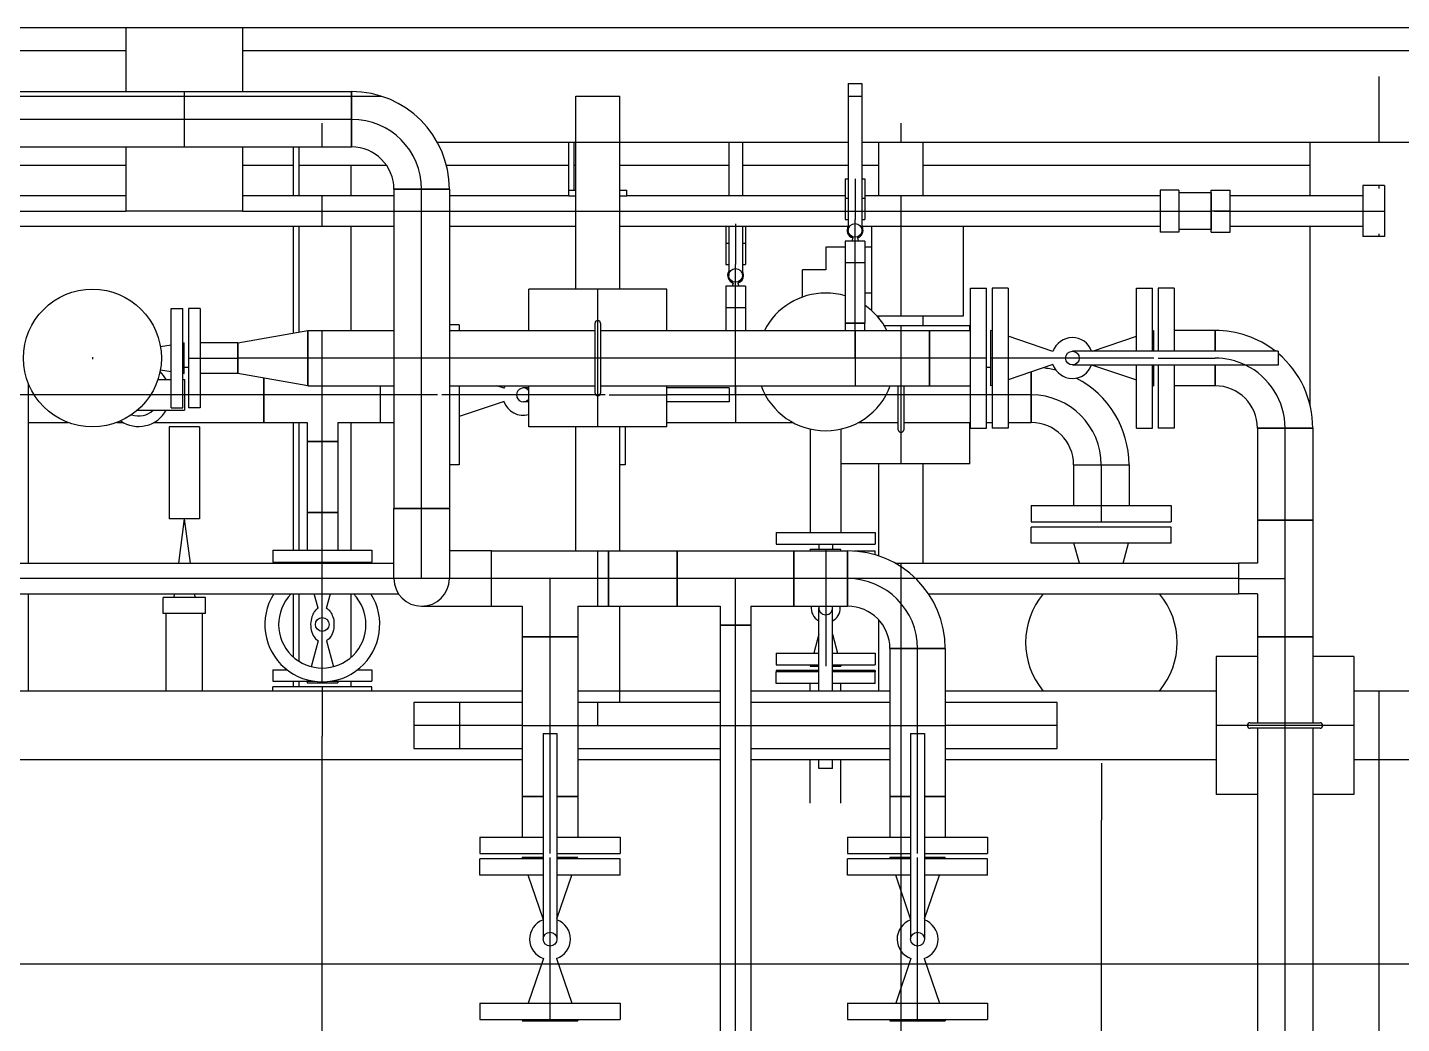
# Model space of a CAD drawing. Header units: inches. Extents: x 517790 to 538444, y 301815 to 302461.
# Drawn here: x 517891.263 to 517892.808, y 302337.925 to 302339.046 of the extents above; entities that cross this region are included whole.
import ezdxf

# ---------------------------------------------------------------- set-up
doc = ezdxf.new("R2010")
doc.units = ezdxf.units.IN
doc.header["$MEASUREMENT"] = 0
doc.layers.add('硅胶总平面底图 工艺装置区', color=253, linetype='Continuous')

msp = doc.modelspace()

# ---------------------------------------------------------------- linework, layer by layer
at = {"layer": '硅胶总平面底图 工艺装置区', "color": 253, "linetype": 'Continuous', "lineweight": -3}
for p, q in [((517890.9999, 302339.0458), (517891.3735, 302339.0458)), ((517891.3735, 302339.0458), (517891.3735, 302338.9736)), ((517891.3735, 302339.0458), (517891.5047, 302339.0458)), ((517891.5047, 302339.0458), (517893.4541, 302339.0458)), ((517891.5047, 302339.0458), (517891.5047, 302338.9736)), ((517889.2433, 302339.0199), (517891.3735, 302339.0199)), ((517891.5047, 302339.0199), (517893.5316, 302339.0199)), ((517892.7824, 302338.9907), (517892.7824, 302338.9166)), ((517889.0278, 302338.9736), (517891.6273, 302338.9736)), ((517891.4391, 302338.9736), (517891.4391, 302338.9113)), ((517891.6273, 302338.9113), (517891.6273, 302338.9736)), ((517891.6273, 302338.9736), (517891.6273, 302338.9424)), ((517892.1857, 302338.9828), (517892.1934, 302338.9828)), ((517892.1857, 302338.9828), (517892.1857, 302338.8175)), ((517892.1934, 302338.9828), (517892.2012, 302338.9828)), ((517892.2012, 302338.9828), (517892.2012, 302338.8175)), ((517888.9637, 302338.9683), (517891.6611, 302338.9683)), ((517891.8793, 302338.9683), (517891.9289, 302338.9683)), ((517891.8793, 302338.7513), (517891.8793, 302338.9683)), ((517891.9289, 302338.7513), (517891.9289, 302338.9683)), ((517892.1857, 302338.9683), (517892.2012, 302338.9683)), ((517891.6273, 302338.9424), (517889.0278, 302338.9424)), ((517891.6273, 302338.9424), (517891.6273, 302338.9424)), ((517891.6273, 302338.9424), (517891.6273, 302338.9424)), ((517891.6273, 302338.9424), (517891.6273, 302338.9113)), ((517891.5943, 302338.9113), (517891.5943, 302338.9381)), ((517892.2451, 302338.9166), (517892.2451, 302338.9381)), ((517889.0278, 302338.9113), (517891.6273, 302338.9113)), ((517891.3735, 302338.9113), (517891.3735, 302338.8391)), ((517891.5047, 302338.9113), (517891.5047, 302338.8391)), ((517891.5618, 302338.8564), (517891.5618, 302338.9113)), ((517891.568, 302338.9113), (517891.568, 302338.8564)), ((517891.7236, 302338.9166), (517892.1857, 302338.9166)), ((517891.8715, 302338.8626), (517891.8715, 302338.9166)), ((517891.8777, 302338.8626), (517891.8777, 302338.9166)), ((517892.0513, 302338.9166), (517892.0513, 302338.8564)), ((517892.0668, 302338.9166), (517892.0668, 302338.8564)), ((517892.2012, 302338.9166), (517893.5316, 302338.9166)), ((517892.2203, 302338.8564), (517892.2203, 302338.9166)), ((517892.2699, 302338.8564), (517892.2699, 302338.9166)), ((517892.7049, 302338.9166), (517892.7049, 302338.8564)), ((517891.0022, 302338.8908), (517891.3735, 302338.8908)), ((517891.5047, 302338.8908), (517891.5618, 302338.8908)), ((517891.568, 302338.8908), (517891.6664, 302338.8908)), ((517891.6269, 302338.8564), (517891.6269, 302338.8908)), ((517891.7338, 302338.8908), (517891.8715, 302338.8908)), ((517891.8777, 302338.8908), (517891.8793, 302338.8908)), ((517891.9289, 302338.8908), (517892.0513, 302338.8908)), ((517892.0668, 302338.8908), (517892.1857, 302338.8908)), ((517892.2012, 302338.8908), (517892.2203, 302338.8908)), ((517892.2699, 302338.8908), (517892.7049, 302338.8908)), ((517892.1824, 302338.8756), (517892.1857, 302338.8756)), ((517892.1824, 302338.8756), (517892.1824, 302338.8297)), ((517892.1934, 302338.8756), (517892.1934, 302338.8297)), ((517892.2012, 302338.8756), (517892.2044, 302338.8756)), ((517892.2044, 302338.8756), (517892.2044, 302338.8297)), ((517892.7644, 302338.8678), (517892.7644, 302338.8391)), ((517892.789, 302338.8678), (517892.7644, 302338.8678)), ((517892.7824, 302338.8678), (517892.7824, 302338.8646)), ((517892.789, 302338.8678), (517892.789, 302338.8391)), ((517891.3735, 302338.8564), (517890.9741, 302338.8564)), ((517891.6748, 302338.8564), (517891.5047, 302338.8564)), ((517891.5943, 302338.8218), (517891.5943, 302338.8564)), ((517891.7372, 302338.8637), (517891.6748, 302338.8637)), ((517891.6748, 302338.8637), (517891.6748, 302338.5045)), ((517891.6748, 302338.8637), (517891.7372, 302338.8637)), ((517891.706, 302338.5045), (517891.706, 302338.8637)), ((517891.706, 302338.8637), (517891.706, 302338.8637)), ((517891.706, 302338.8637), (517891.706, 302338.8637)), ((517891.7372, 302338.8637), (517891.7372, 302338.5045)), ((517891.8715, 302338.8564), (517891.7372, 302338.8564)), ((517891.8715, 302338.8626), (517891.8793, 302338.8626)), ((517891.8715, 302338.8626), (517891.8777, 302338.8626)), ((517891.8715, 302338.8564), (517891.8715, 302338.8626)), ((517891.8715, 302338.8564), (517891.8793, 302338.8564)), ((517891.9289, 302338.8626), (517891.9366, 302338.8626)), ((517891.9289, 302338.8564), (517891.9366, 302338.8564)), ((517891.9366, 302338.8564), (517891.9366, 302338.8626)), ((517892.1824, 302338.8564), (517891.9366, 302338.8564)), ((517892.1857, 302338.8534), (517892.1824, 302338.8534)), ((517892.2044, 302338.8534), (517892.2012, 302338.8534)), ((517892.5364, 302338.8564), (517892.2044, 302338.8564)), ((517892.2451, 302338.7212), (517892.2451, 302338.8564)), ((517892.5364, 302338.8629), (517892.5364, 302338.8153)), ((517892.5577, 302338.8629), (517892.5364, 302338.8629)), ((517892.5577, 302338.8629), (517892.5577, 302338.8153)), ((517892.5938, 302338.8596), (517892.5577, 302338.8596)), ((517892.5938, 302338.8153), (517892.5938, 302338.8629)), ((517892.5938, 302338.8629), (517892.6151, 302338.8629)), ((517892.5938, 302338.8596), (517892.5938, 302338.8186)), ((517892.6151, 302338.8153), (517892.6151, 302338.8629)), ((517892.7644, 302338.8564), (517892.6151, 302338.8564)), ((517890.9741, 302338.8391), (517891.3735, 302338.8391)), ((517891.5047, 302338.8391), (517891.3735, 302338.8391)), ((517891.5047, 302338.8391), (517891.6748, 302338.8391)), ((517891.6748, 302338.8391), (517891.7372, 302338.8391)), ((517891.7372, 302338.8391), (517891.8793, 302338.8391)), ((517891.8793, 302338.8391), (517891.9289, 302338.8391)), ((517891.9289, 302338.8391), (517892.1824, 302338.8391)), ((517892.1824, 302338.8391), (517892.2044, 302338.8391)), ((517892.2044, 302338.8391), (517892.5364, 302338.8391)), ((517892.5364, 302338.8391), (517892.5544, 302338.8391)), ((517892.5364, 302338.8391), (517892.5544, 302338.8391)), ((517892.5544, 302338.8391), (517892.5577, 302338.8391)), ((517892.5577, 302338.8391), (517892.5938, 302338.8391)), ((517892.5938, 302338.8469), (517892.5938, 302338.8469)), ((517892.5971, 302338.8391), (517892.5938, 302338.8391)), ((517892.5938, 302338.8391), (517892.5938, 302338.8391)), ((517892.5971, 302338.8391), (517892.6151, 302338.8391)), ((517892.6151, 302338.8391), (517892.5971, 302338.8391)), ((517892.6151, 302338.8391), (517892.7644, 302338.8391)), ((517892.7644, 302338.8391), (517892.7824, 302338.8391)), ((517892.7644, 302338.8391), (517892.7824, 302338.8391)), ((517892.7644, 302338.8391), (517892.7644, 302338.8104)), ((517892.7824, 302338.8391), (517892.789, 302338.8391)), ((517892.789, 302338.8391), (517892.789, 302338.8104)), ((517891.6748, 302338.8218), (517890.9741, 302338.8218)), ((517891.5618, 302338.7021), (517891.5618, 302338.8218)), ((517891.568, 302338.8218), (517891.568, 302338.7032)), ((517891.6269, 302338.7049), (517891.6269, 302338.8218)), ((517891.8793, 302338.8218), (517891.7372, 302338.8218)), ((517892.1856, 302338.8218), (517891.9289, 302338.8218)), ((517892.0481, 302338.8218), (517892.0481, 302338.779)), ((517892.0513, 302338.8218), (517892.0513, 302338.7668)), ((517892.0591, 302338.8249), (517892.0591, 302338.779)), ((517892.0668, 302338.8218), (517892.0668, 302338.7668)), ((517892.0701, 302338.8218), (517892.0701, 302338.779)), ((517892.1824, 302338.8297), (517892.1857, 302338.8297)), ((517892.1934, 302338.8297), (517892.1934, 302338.8297)), ((517892.1934, 302338.8297), (517892.1934, 302338.8297)), ((517892.1934, 302338.8053), (517892.1934, 302338.8297)), ((517892.2012, 302338.8297), (517892.2044, 302338.8297)), ((517892.5364, 302338.8218), (517892.2013, 302338.8218)), ((517892.212, 302338.8218), (517892.212, 302338.7273)), ((517892.3154, 302338.7212), (517892.3154, 302338.8218)), ((517892.5938, 302338.8186), (517892.5577, 302338.8186)), ((517892.5938, 302338.8314), (517892.5938, 302338.8314)), ((517892.7644, 302338.8218), (517892.6151, 302338.8218)), ((517892.7049, 302338.8218), (517892.7049, 302338.6216)), ((517892.0513, 302338.8027), (517892.0481, 302338.8027)), ((517892.0701, 302338.8027), (517892.0668, 302338.8027)), ((517892.2044, 302338.8053), (517892.1824, 302338.8053)), ((517892.1824, 302338.8053), (517892.1824, 302338.7131)), ((517892.1908, 302338.8089), (517892.1897, 302338.8053)), ((517892.1934, 302338.7815), (517892.1934, 302338.8053)), ((517892.1961, 302338.8089), (517892.1972, 302338.8053)), ((517892.2044, 302338.8053), (517892.2044, 302338.7131)), ((517892.5577, 302338.8153), (517892.5364, 302338.8153)), ((517892.5938, 302338.8153), (517892.6151, 302338.8153)), ((517892.789, 302338.8104), (517892.7644, 302338.8104)), ((517892.7824, 302338.8136), (517892.7824, 302338.8104)), ((517892.1604, 302338.7987), (517892.1604, 302338.7729)), ((517892.1824, 302338.7987), (517892.1604, 302338.7987)), ((517892.212, 302338.7987), (517892.2044, 302338.7987)), ((517892.0481, 302338.779), (517892.0513, 302338.779)), ((517892.0591, 302338.779), (517892.0591, 302338.779)), ((517892.0591, 302338.779), (517892.0591, 302338.779)), ((517892.0591, 302338.7546), (517892.0591, 302338.779)), ((517892.0668, 302338.779), (517892.0701, 302338.779)), ((517892.1604, 302338.7729), (517892.1345, 302338.7729)), ((517892.1345, 302338.7426), (517892.1345, 302338.7729)), ((517892.1824, 302338.7815), (517892.2044, 302338.7815)), ((517892.1934, 302338.7131), (517892.1934, 302338.7815)), ((517892.0565, 302338.7582), (517892.0554, 302338.7546)), ((517892.0617, 302338.7582), (517892.0628, 302338.7546)), ((517891.9816, 302338.7513), (517891.8266, 302338.7513)), ((517891.8266, 302338.7049), (517891.8266, 302338.7513)), ((517891.9041, 302338.5963), (517891.9041, 302338.7513)), ((517891.9816, 302338.7049), (517891.9816, 302338.7513)), ((517892.0701, 302338.7546), (517892.0481, 302338.7546)), ((517892.0481, 302338.7546), (517892.0481, 302338.7049)), ((517892.0591, 302338.7308), (517892.0591, 302338.7546)), ((517892.0701, 302338.7546), (517892.0701, 302338.7049)), ((517892.212, 302338.747), (517892.2044, 302338.747)), ((517892.3232, 302338.6738), (517892.3232, 302338.7525)), ((517892.3232, 302338.7525), (517892.3413, 302338.7525)), ((517892.3413, 302338.6738), (517892.3413, 302338.7525)), ((517892.3475, 302338.7525), (517892.3475, 302338.6738)), ((517892.3656, 302338.7525), (517892.3475, 302338.7525)), ((517892.3656, 302338.7525), (517892.3656, 302338.6738)), ((517892.51, 302338.6815), (517892.51, 302338.7525)), ((517892.51, 302338.7525), (517892.5281, 302338.7525)), ((517892.5281, 302338.6815), (517892.5281, 302338.7525)), ((517892.5342, 302338.7525), (517892.5342, 302338.6815)), ((517892.5523, 302338.7525), (517892.5342, 302338.7525)), ((517892.5523, 302338.7525), (517892.5523, 302338.6815)), ((517891.4243, 302338.6738), (517891.4243, 302338.7295)), ((517891.4243, 302338.7295), (517891.4375, 302338.7295)), ((517891.4375, 302338.6738), (517891.4375, 302338.7295)), ((517891.4437, 302338.7295), (517891.4437, 302338.6738)), ((517891.4569, 302338.7295), (517891.4437, 302338.7295)), ((517891.4569, 302338.7295), (517891.4569, 302338.6738)), ((517892.0481, 302338.7308), (517892.0701, 302338.7308)), ((517892.0591, 302338.7049), (517892.0591, 302338.7308)), ((517891.7482, 302338.7112), (517891.7372, 302338.7112)), ((517891.7482, 302338.7112), (517891.7482, 302338.7049)), ((517891.901, 302338.6345), (517891.901, 302338.713)), ((517891.9072, 302338.713), (517891.9072, 302338.6345)), ((517892.1824, 302338.7131), (517892.1934, 302338.7131)), ((517892.1824, 302338.7131), (517892.1824, 302338.7049)), ((517892.2044, 302338.7131), (517892.1824, 302338.7131)), ((517892.1934, 302338.7131), (517892.1934, 302338.7131)), ((517892.1934, 302338.7131), (517892.1934, 302338.7131)), ((517892.1934, 302338.7049), (517892.1934, 302338.7131)), ((517892.1934, 302338.7131), (517892.2044, 302338.7131)), ((517892.2044, 302338.7049), (517892.2044, 302338.7131)), ((517892.2181, 302338.7212), (517892.3154, 302338.7212)), ((517892.2203, 302338.7187), (517892.2203, 302338.7212)), ((517892.3226, 302338.7099), (517892.2265, 302338.7099)), ((517892.2451, 302338.5549), (517892.2451, 302338.7099)), ((517892.2699, 302338.7099), (517892.2699, 302338.7212)), ((517892.3226, 302338.7049), (517892.3226, 302338.7099)), ((517891.4993, 302338.691), (517891.5781, 302338.7049)), ((517891.5781, 302338.6738), (517891.5781, 302338.7049)), ((517891.5781, 302338.7049), (517891.5781, 302338.6426)), ((517891.5781, 302338.7049), (517891.6748, 302338.7049)), ((517891.5943, 302338.6324), (517891.5943, 302338.7049)), ((517891.7372, 302338.7049), (517891.901, 302338.7049)), ((517891.9072, 302338.7049), (517892.1934, 302338.7049)), ((517892.0591, 302338.6718), (517892.0591, 302338.7049)), ((517892.1934, 302338.7049), (517892.1934, 302338.6426)), ((517892.1934, 302338.7049), (517892.2773, 302338.7049)), ((517892.1934, 302338.6738), (517892.1934, 302338.7049)), ((517892.2773, 302338.7049), (517892.2773, 302338.6426)), ((517892.2773, 302338.6738), (517892.2773, 302338.7049)), ((517892.2773, 302338.7049), (517892.3232, 302338.7049)), ((517892.3459, 302338.7049), (517892.3459, 302338.6738)), ((517892.3475, 302338.7044), (517892.3459, 302338.7049)), ((517892.416, 302338.6811), (517892.3656, 302338.6983)), ((517892.4606, 302338.6815), (517892.51, 302338.6983)), ((517892.5281, 302338.7044), (517892.5296, 302338.7049)), ((517892.5296, 302338.6815), (517892.5296, 302338.7049)), ((517892.5983, 302338.7049), (517892.5523, 302338.7049)), ((517892.5983, 302338.7049), (517892.5983, 302338.6815)), ((517892.5983, 302338.6815), (517892.5983, 302338.7049)), ((517891.4122, 302338.6868), (517891.4243, 302338.6887)), ((517891.4375, 302338.6908), (517891.4391, 302338.691)), ((517891.4391, 302338.6565), (517891.4391, 302338.691)), ((517891.4993, 302338.691), (517891.4569, 302338.691)), ((517891.4993, 302338.6738), (517891.4993, 302338.691)), ((517891.4993, 302338.691), (517891.4993, 302338.6738)), ((517892.6691, 302338.6815), (517892.4378, 302338.6815)), ((517892.6691, 302338.6815), (517892.6691, 302338.6738)), ((517891.3358, 302338.6748), (517891.3358, 302338.6727)), ((517891.4243, 302338.618), (517891.4243, 302338.6738)), ((517891.4375, 302338.618), (517891.4375, 302338.6738)), ((517891.4391, 302338.6636), (517891.4437, 302338.6636)), ((517891.4437, 302338.6738), (517891.4993, 302338.6738)), ((517891.4437, 302338.6738), (517891.4437, 302338.618)), ((517891.4569, 302338.6738), (517891.4569, 302338.618)), ((517891.5781, 302338.6738), (517891.4993, 302338.6738)), ((517891.4993, 302338.6565), (517891.4993, 302338.6738)), ((517891.4993, 302338.6738), (517891.4993, 302338.6565)), ((517891.5781, 302338.6426), (517891.5781, 302338.6738)), ((517891.6748, 302338.6738), (517891.5781, 302338.6738)), ((517891.7372, 302338.6738), (517891.6748, 302338.6738)), ((517891.901, 302338.6738), (517891.7372, 302338.6738)), ((517891.9072, 302338.6738), (517891.901, 302338.6738)), ((517892.1934, 302338.6738), (517891.9072, 302338.6738)), ((517892.0591, 302338.6718), (517892.0591, 302338.6718)), ((517892.0591, 302338.6718), (517892.0591, 302338.6718)), ((517892.0591, 302338.6324), (517892.0591, 302338.6718)), ((517892.2773, 302338.6738), (517892.1934, 302338.6738)), ((517892.1934, 302338.6738), (517892.1934, 302338.6738)), ((517892.1934, 302338.6738), (517892.1934, 302338.6738)), ((517892.3413, 302338.6738), (517892.2773, 302338.6738)), ((517892.2773, 302338.6426), (517892.2773, 302338.6738)), ((517892.3232, 302338.595), (517892.3232, 302338.6738)), ((517892.3413, 302338.595), (517892.3413, 302338.6738)), ((517892.3413, 302338.6636), (517892.3459, 302338.6636)), ((517892.5296, 302338.6738), (517892.3459, 302338.6738)), ((517892.3459, 302338.6738), (517892.3459, 302338.6426)), ((517892.3475, 302338.6738), (517892.3475, 302338.595)), ((517892.3656, 302338.6738), (517892.3656, 302338.595)), ((517892.416, 302338.6664), (517892.3656, 302338.6493)), ((517892.6691, 302338.666), (517892.4378, 302338.666)), ((517892.4606, 302338.666), (517892.51, 302338.6493)), ((517892.51, 302338.595), (517892.51, 302338.666)), ((517892.5281, 302338.595), (517892.5281, 302338.666)), ((517892.5296, 302338.6426), (517892.5296, 302338.666)), ((517892.5342, 302338.6738), (517892.5983, 302338.6738)), ((517892.5342, 302338.666), (517892.5342, 302338.595)), ((517892.5523, 302338.666), (517892.5523, 302338.595)), ((517892.5983, 302338.6738), (517892.5983, 302338.6738)), ((517892.5983, 302338.6738), (517892.5983, 302338.6738)), ((517892.5983, 302338.666), (517892.5983, 302338.6426)), ((517892.5983, 302338.6426), (517892.5983, 302338.666)), ((517892.6691, 302338.6738), (517892.6691, 302338.666)), ((517891.4094, 302338.6496), (517891.4243, 302338.6496)), ((517891.4122, 302338.6607), (517891.4243, 302338.6588)), ((517891.4375, 302338.6568), (517891.4391, 302338.6565)), ((517891.4375, 302338.6496), (517891.4393, 302338.6496)), ((517891.4393, 302338.6496), (517891.4393, 302338.6152)), ((517891.4993, 302338.6565), (517891.4569, 302338.6565)), ((517891.5781, 302338.6426), (517891.4993, 302338.6565)), ((517891.5287, 302338.6013), (517891.5287, 302338.6513)), ((517891.5287, 302338.6513), (517891.5287, 302338.6013)), ((517892.3916, 302338.6581), (517892.3916, 302338.6013)), ((517892.3916, 302338.6013), (517892.3916, 302338.6581)), ((517891.2636, 302338.6324), (517891.2013, 302338.6324)), ((517891.2636, 302338.6455), (517891.2636, 302338.443)), ((517891.2702, 302338.6324), (517891.2636, 302338.6324)), ((517891.3877, 302338.6324), (517891.2702, 302338.6324)), ((517891.3876, 302338.6324), (517891.3876, 302338.6324)), ((517891.3877, 302338.6324), (517891.3876, 302338.6324)), ((517891.4393, 302338.6324), (517891.3877, 302338.6324)), ((517891.4437, 302338.6324), (517891.4393, 302338.6324)), ((517891.4569, 302338.6324), (517891.4437, 302338.6324)), ((517891.5287, 302338.6324), (517891.4569, 302338.6324)), ((517891.5287, 302338.6324), (517891.5287, 302338.6324)), ((517891.5287, 302338.6324), (517891.5287, 302338.6324)), ((517891.6599, 302338.6324), (517891.5287, 302338.6324)), ((517891.5781, 302338.6426), (517891.6748, 302338.6426)), ((517891.5943, 302338.58), (517891.5943, 302338.6324)), ((517891.6599, 302338.6013), (517891.6599, 302338.6426)), ((517891.6599, 302338.6324), (517891.6599, 302338.6426)), ((517891.6599, 302338.6324), (517891.6599, 302338.6324)), ((517891.6748, 302338.6324), (517891.6599, 302338.6324)), ((517891.6599, 302338.6013), (517891.6599, 302338.6324)), ((517891.724, 302338.6324), (517891.6748, 302338.6324)), ((517891.7372, 302338.6324), (517891.7286, 302338.6324)), ((517891.7372, 302338.6426), (517891.901, 302338.6426)), ((517891.8266, 302338.6324), (517891.7372, 302338.6324)), ((517891.7482, 302338.6426), (517891.7482, 302338.6324)), ((517891.7482, 302338.6324), (517891.7482, 302338.5537)), ((517891.7987, 302338.6398), (517891.7905, 302338.6426)), ((517891.8266, 302338.6402), (517891.8204, 302338.6402)), ((517891.8266, 302338.5963), (517891.8266, 302338.6426)), ((517891.9123, 302338.6324), (517891.8266, 302338.6324)), ((517891.9072, 302338.6426), (517892.1934, 302338.6426)), ((517891.9169, 302338.6324), (517891.9809, 302338.6324)), ((517892.0517, 302338.6324), (517891.9809, 302338.6324)), ((517891.9816, 302338.5963), (517891.9816, 302338.6426)), ((517892.0517, 302338.6402), (517891.9816, 302338.6402)), ((517892.0517, 302338.6402), (517892.0517, 302338.6324)), ((517892.0591, 302338.6324), (517892.0517, 302338.6324)), ((517892.0517, 302338.6324), (517892.0517, 302338.6247)), ((517892.0591, 302338.6426), (517892.0591, 302338.6013)), ((517892.0591, 302338.6426), (517892.0591, 302338.6013)), ((517892.0591, 302338.6324), (517892.0591, 302338.6324)), ((517892.0591, 302338.6324), (517892.0591, 302338.6324)), ((517892.0923, 302338.6324), (517892.0591, 302338.6324)), ((517892.2284, 302338.6324), (517892.0923, 302338.6324)), ((517892.1934, 302338.6426), (517892.2773, 302338.6426)), ((517892.242, 302338.6324), (517892.2284, 302338.6324)), ((517892.242, 302338.5932), (517892.242, 302338.6426)), ((517892.2482, 302338.6324), (517892.242, 302338.6324)), ((517892.2482, 302338.6426), (517892.2482, 302338.5932)), ((517892.3232, 302338.6324), (517892.2482, 302338.6324)), ((517892.2773, 302338.6426), (517892.3232, 302338.6426)), ((517892.3413, 302338.6324), (517892.3232, 302338.6324)), ((517892.3475, 302338.6324), (517892.3413, 302338.6324)), ((517892.3475, 302338.6431), (517892.3459, 302338.6426)), ((517892.3656, 302338.6324), (517892.3475, 302338.6324)), ((517892.3916, 302338.6324), (517892.3656, 302338.6324)), ((517892.3916, 302338.6324), (517892.3916, 302338.6324)), ((517892.3916, 302338.6324), (517892.3916, 302338.6324)), ((517892.5281, 302338.6431), (517892.5296, 302338.6426)), ((517892.5983, 302338.6426), (517892.5523, 302338.6426)), ((517891.4243, 302338.618), (517891.4375, 302338.618)), ((517891.4569, 302338.618), (517891.4437, 302338.618)), ((517891.7987, 302338.6251), (517891.7482, 302338.6079)), ((517891.8266, 302338.6247), (517891.8204, 302338.6247)), ((517892.0517, 302338.6247), (517891.9816, 302338.6247)), ((517891.2636, 302338.6013), (517891.3084, 302338.6013)), ((517891.3632, 302338.6013), (517891.3704, 302338.6013)), ((517891.3866, 302338.6152), (517891.3877, 302338.6152)), ((517891.3877, 302338.6152), (517891.4393, 302338.6152)), ((517891.4049, 302338.6013), (517891.5287, 302338.6013)), ((517891.5287, 302338.6013), (517891.5771, 302338.6013)), ((517891.5618, 302338.4575), (517891.5618, 302338.6013)), ((517891.568, 302338.6013), (517891.568, 302338.4575)), ((517891.5771, 302338.6013), (517891.5771, 302338.58)), ((517891.6116, 302338.6013), (517891.6599, 302338.6013)), ((517891.6116, 302338.6013), (517891.6116, 302338.58)), ((517891.6269, 302338.4575), (517891.6269, 302338.6013)), ((517891.6599, 302338.6013), (517891.6748, 302338.6013)), ((517891.9816, 302338.6013), (517892.0591, 302338.6013)), ((517892.0591, 302338.6013), (517892.1237, 302338.6013)), ((517892.197, 302338.6013), (517892.242, 302338.6013)), ((517892.2482, 302338.6013), (517892.3232, 302338.6013)), ((517892.3226, 302338.5549), (517892.3226, 302338.6013)), ((517892.3413, 302338.6013), (517892.3475, 302338.6013)), ((517892.3656, 302338.6013), (517892.3916, 302338.6013)), ((517891.4219, 302338.5963), (517891.4219, 302338.4929)), ((517891.4563, 302338.5963), (517891.4219, 302338.5963)), ((517891.4563, 302338.5963), (517891.4563, 302338.4929)), ((517891.9816, 302338.5963), (517891.8266, 302338.5963)), ((517891.8793, 302338.4569), (517891.8793, 302338.5963)), ((517891.9289, 302338.4569), (517891.9289, 302338.5963)), ((517891.935, 302338.5963), (517891.935, 302338.5537)), ((517892.1431, 302338.594), (517892.1431, 302338.4776)), ((517892.1776, 302338.594), (517892.1776, 302338.4776)), ((517892.3232, 302338.595), (517892.3413, 302338.595)), ((517892.3656, 302338.595), (517892.3475, 302338.595)), ((517892.51, 302338.595), (517892.5281, 302338.595)), ((517892.5523, 302338.595), (517892.5342, 302338.595)), ((517892.7082, 302338.595), (517892.6459, 302338.595)), ((517892.6459, 302338.595), (517892.6459, 302338.4914)), ((517892.6459, 302338.595), (517892.7082, 302338.595)), ((517892.677, 302338.5951), (517892.677, 302338.595)), ((517892.677, 302338.4914), (517892.677, 302338.595)), ((517892.677, 302338.595), (517892.677, 302338.595)), ((517892.7082, 302338.595), (517892.7082, 302338.4914)), ((517891.5771, 302338.58), (517891.6116, 302338.58)), ((517891.6116, 302338.5799), (517891.5771, 302338.5799)), ((517891.5771, 302338.5799), (517891.5771, 302338.5)), ((517891.5943, 302338.5799), (517891.5943, 302338.58)), ((517891.5943, 302338.5), (517891.5943, 302338.5799)), ((517891.6116, 302338.5799), (517891.6116, 302338.5)), ((517892.3226, 302338.5549), (517892.1776, 302338.5549)), ((517892.2203, 302338.4511), (517892.2203, 302338.5549)), ((517892.2699, 302338.443), (517892.2699, 302338.5549)), ((517891.7482, 302338.5537), (517891.7372, 302338.5537)), ((517891.935, 302338.5537), (517891.9289, 302338.5537)), ((517892.4392, 302338.5537), (517892.5015, 302338.5537)), ((517892.4392, 302338.5537), (517892.4704, 302338.5537)), ((517892.4392, 302338.5537), (517892.4392, 302338.5078)), ((517892.4704, 302338.5537), (517892.4704, 302338.5537)), ((517892.4704, 302338.5537), (517892.4704, 302338.5537)), ((517892.4704, 302338.4897), (517892.4704, 302338.5537)), ((517892.4704, 302338.5537), (517892.5015, 302338.5537)), ((517892.5015, 302338.5537), (517892.5015, 302338.5078)), ((517891.6116, 302338.5), (517891.5771, 302338.5)), ((517891.5771, 302338.5), (517891.5943, 302338.5)), ((517891.5771, 302338.5), (517891.5771, 302338.4575)), ((517891.5943, 302338.4443), (517891.5943, 302338.5)), ((517891.5943, 302338.5), (517891.6116, 302338.5)), ((517891.6116, 302338.5), (517891.6116, 302338.4575)), ((517891.7372, 302338.5045), (517891.6748, 302338.5045)), ((517891.6748, 302338.5045), (517891.7372, 302338.5045)), ((517891.6748, 302338.4258), (517891.6748, 302338.5045)), ((517891.706, 302338.5045), (517891.706, 302338.5045)), ((517891.706, 302338.5045), (517891.706, 302338.5045)), ((517891.706, 302338.4258), (517891.706, 302338.5045)), ((517891.7372, 302338.5045), (517891.7372, 302338.4258)), ((517892.3916, 302338.5078), (517892.4704, 302338.5078)), ((517892.3916, 302338.5078), (517892.3916, 302338.4897)), ((517892.4704, 302338.5078), (517892.5491, 302338.5078)), ((517892.5491, 302338.5078), (517892.5491, 302338.4897)), ((517891.4563, 302338.4929), (517891.4219, 302338.4929)), ((517891.4391, 302338.4929), (517891.4324, 302338.443)), ((517891.4391, 302338.4929), (517891.4458, 302338.443)), ((517892.1046, 302338.4776), (517892.1604, 302338.4776)), ((517892.1046, 302338.4776), (517892.1046, 302338.4644)), ((517892.1604, 302338.4776), (517892.2161, 302338.4776)), ((517892.2161, 302338.4776), (517892.2161, 302338.4644)), ((517892.3916, 302338.4897), (517892.4704, 302338.4897)), ((517892.4704, 302338.4835), (517892.3916, 302338.4835)), ((517892.3916, 302338.4654), (517892.3916, 302338.4835)), ((517892.4704, 302338.4897), (517892.5491, 302338.4897)), ((517892.5491, 302338.4835), (517892.4704, 302338.4835)), ((517892.5491, 302338.4654), (517892.5491, 302338.4835)), ((517892.7082, 302338.4914), (517892.6459, 302338.4914)), ((517892.6459, 302338.4914), (517892.7082, 302338.4914)), ((517892.6459, 302338.4914), (517892.6459, 302338.443)), ((517892.677, 302338.4914), (517892.677, 302338.4914)), ((517892.677, 302338.3602), (517892.677, 302338.4914)), ((517892.677, 302338.4914), (517892.677, 302338.4914)), ((517892.7082, 302338.4914), (517892.7082, 302338.3602)), ((517892.1046, 302338.4644), (517892.1604, 302338.4644)), ((517892.1526, 302338.4644), (517892.1526, 302338.4583)), ((517892.1604, 302338.4644), (517892.2161, 302338.4644)), ((517892.1681, 302338.4644), (517892.1681, 302338.4583)), ((517892.4704, 302338.4654), (517892.3916, 302338.4654)), ((517892.4458, 302338.443), (517892.4396, 302338.4654)), ((517892.5491, 302338.4654), (517892.4704, 302338.4654)), ((517892.4949, 302338.443), (517892.5011, 302338.4654)), ((517891.5385, 302338.4575), (517891.5943, 302338.4575)), ((517891.5385, 302338.4575), (517891.5385, 302338.4443)), ((517891.5943, 302338.4575), (517891.6501, 302338.4575)), ((517891.6501, 302338.4575), (517891.6501, 302338.4443)), ((517891.7847, 302338.4569), (517891.7372, 302338.4569)), ((517891.7847, 302338.3946), (517891.7847, 302338.4569)), ((517891.7847, 302338.4569), (517891.916, 302338.4569)), ((517891.7847, 302338.4258), (517891.7847, 302338.4569)), ((517891.9041, 302338.3946), (517891.9041, 302338.4569)), ((517891.916, 302338.3946), (517891.916, 302338.4569)), ((517891.916, 302338.4569), (517891.916, 302338.4258)), ((517891.916, 302338.4569), (517891.9935, 302338.4569)), ((517891.9935, 302338.4569), (517891.9935, 302338.4258)), ((517891.9935, 302338.3946), (517891.9935, 302338.4569)), ((517891.9935, 302338.4569), (517892.1247, 302338.4569)), ((517892.1247, 302338.4569), (517892.1247, 302338.4258)), ((517892.1247, 302338.4569), (517892.185, 302338.4569)), ((517892.1247, 302338.3946), (517892.1247, 302338.4569)), ((517892.1247, 302338.4567), (517892.1247, 302338.4567)), ((517892.1776, 302338.4583), (517892.1431, 302338.4583)), ((517892.1435, 302338.4569), (517892.1431, 302338.4583)), ((517892.1604, 302338.4583), (517892.1604, 302338.4569)), ((517892.1604, 302338.4569), (517892.1604, 302338.3946)), ((517892.1773, 302338.4569), (517892.1776, 302338.4583)), ((517892.185, 302338.3946), (517892.185, 302338.4569)), ((517892.185, 302338.4569), (517892.185, 302338.4258)), ((517892.2161, 302338.4567), (517892.1923, 302338.4567)), ((517892.2161, 302338.4524), (517892.2161, 302338.4567)), ((517890.6969, 302338.443), (517891.6748, 302338.443)), ((517891.5385, 302338.4443), (517891.5943, 302338.4443)), ((517891.5618, 302338.443), (517891.5618, 302338.4443)), ((517891.568, 302338.4443), (517891.568, 302338.443)), ((517891.5943, 302338.4443), (517891.6501, 302338.4443)), ((517891.5943, 302338.4397), (517891.5943, 302338.443)), ((517891.5943, 302338.4085), (517891.5943, 302338.4397)), ((517891.6269, 302338.443), (517891.6269, 302338.4443)), ((517891.916, 302338.443), (517891.916, 302338.443)), ((517892.1247, 302338.4435), (517892.1247, 302338.4435)), ((517892.1247, 302338.443), (517892.1247, 302338.443)), ((517892.2385, 302338.443), (517892.6245, 302338.443)), ((517892.2451, 302337.9919), (517892.2451, 302338.443)), ((517892.6245, 302338.443), (517892.6245, 302338.4085)), ((517892.6245, 302338.443), (517892.6245, 302338.4085)), ((517892.6459, 302338.443), (517892.6245, 302338.443)), ((517891.6748, 302338.4258), (517890.6969, 302338.4258)), ((517891.706, 302338.4258), (517891.6748, 302338.4258)), ((517891.7372, 302338.4258), (517891.706, 302338.4258)), ((517891.7847, 302338.4258), (517891.7372, 302338.4258)), ((517891.7847, 302338.4258), (517891.7848, 302338.4258)), ((517891.916, 302338.4258), (517891.7847, 302338.4258)), ((517891.7847, 302338.4258), (517891.7847, 302338.4258)), ((517891.7847, 302338.4258), (517891.7847, 302338.4258)), ((517891.7847, 302338.3946), (517891.7847, 302338.4258)), ((517891.7848, 302338.4258), (517891.7848, 302338.4258)), ((517891.8504, 302338.3602), (517891.8504, 302338.4258)), ((517891.916, 302338.4258), (517891.916, 302338.4258)), ((517891.9935, 302338.4258), (517891.916, 302338.4258)), ((517891.916, 302338.4258), (517891.916, 302338.3946)), ((517891.9935, 302338.4258), (517891.9935, 302338.3946)), ((517892.1247, 302338.4258), (517891.9935, 302338.4258)), ((517891.9935, 302338.4258), (517891.9935, 302338.4258)), ((517891.9935, 302338.4258), (517891.9935, 302338.4258)), ((517892.0591, 302338.3733), (517892.0591, 302338.4258)), ((517892.185, 302338.4258), (517892.1247, 302338.4258)), ((517892.1247, 302338.4258), (517892.1247, 302338.3946)), ((517892.1247, 302338.4258), (517892.1247, 302338.4258)), ((517892.185, 302338.4258), (517892.185, 302338.4258)), ((517892.185, 302338.4258), (517892.185, 302338.4258)), ((517892.185, 302338.4258), (517892.185, 302338.3946)), ((517892.2616, 302338.4258), (517892.185, 302338.4258)), ((517892.6245, 302338.4258), (517892.2616, 302338.4258)), ((517892.6245, 302338.4258), (517892.677, 302338.4258)), ((517892.6245, 302338.4258), (517892.6245, 302338.4258)), ((517890.6969, 302338.4085), (517891.6801, 302338.4085)), ((517891.2636, 302338.4085), (517891.2636, 302338.2992)), ((517891.4629, 302338.4044), (517891.4153, 302338.4044)), ((517891.4153, 302338.3863), (517891.4153, 302338.4044)), ((517891.4278, 302338.4085), (517891.4273, 302338.4044)), ((517891.4504, 302338.4085), (517891.4509, 302338.4044)), ((517891.4629, 302338.3863), (517891.4629, 302338.4044)), ((517891.5618, 302338.3374), (517891.5618, 302338.4085)), ((517891.568, 302338.4085), (517891.568, 302338.3327)), ((517891.5895, 302338.3924), (517891.5853, 302338.4085)), ((517891.5943, 302338.3085), (517891.5943, 302338.4085)), ((517891.5991, 302338.3924), (517891.6034, 302338.4085)), ((517891.6269, 302338.3374), (517891.6269, 302338.4085)), ((517891.916, 302338.4085), (517891.916, 302338.4085)), ((517892.1247, 302338.4085), (517892.1247, 302338.4085)), ((517892.2761, 302338.4085), (517892.6245, 302338.4085)), ((517892.6459, 302338.4085), (517892.6245, 302338.4085)), ((517892.6459, 302338.4085), (517892.6459, 302338.3602)), ((517891.4629, 302338.3863), (517891.4153, 302338.3863)), ((517891.4186, 302338.2992), (517891.4186, 302338.3863)), ((517891.4596, 302338.2992), (517891.4596, 302338.3863)), ((517891.706, 302338.3946), (517891.7847, 302338.3946)), ((517891.7847, 302338.3946), (517891.8192, 302338.3946)), ((517891.8192, 302338.3946), (517891.8192, 302338.3602)), ((517891.8815, 302338.3946), (517891.916, 302338.3946)), ((517891.8815, 302338.3946), (517891.8815, 302338.3602)), ((517891.916, 302338.3946), (517891.9935, 302338.3946)), ((517891.9289, 302338.2863), (517891.9289, 302338.3946)), ((517891.9935, 302338.3946), (517892.0418, 302338.3946)), ((517892.0418, 302338.3946), (517892.0418, 302338.3733)), ((517892.0763, 302338.3946), (517892.1247, 302338.3946)), ((517892.0763, 302338.3946), (517892.0763, 302338.3733)), ((517892.1247, 302338.3946), (517892.185, 302338.3946)), ((517892.1526, 302338.2992), (517892.1526, 302338.3927)), ((517892.1604, 302338.3946), (517892.1604, 302338.327)), ((517892.1681, 302338.2992), (517892.1681, 302338.3927)), ((517892.0763, 302338.3733), (517892.0418, 302338.3733)), ((517892.0418, 302338.3733), (517892.0418, 302337.8452)), ((517892.0418, 302338.3733), (517892.0763, 302338.3733)), ((517892.0591, 302337.8452), (517892.0591, 302338.3733)), ((517892.0591, 302338.3733), (517892.0591, 302338.3733)), ((517892.0763, 302338.3733), (517892.0763, 302337.8452)), ((517892.2203, 302338.2992), (517892.2203, 302338.3789)), ((517891.5895, 302338.3558), (517891.5818, 302338.3266)), ((517891.5991, 302338.3558), (517891.6068, 302338.3266)), ((517891.8815, 302338.3602), (517891.8192, 302338.3602)), ((517891.8192, 302338.3602), (517891.8192, 302338.1805)), ((517891.8192, 302338.3602), (517891.8815, 302338.3602)), ((517891.8504, 302338.2513), (517891.8504, 302338.3602)), ((517891.8504, 302338.3602), (517891.8504, 302338.3602)), ((517891.8793, 302338.3602), (517891.8793, 302338.3602)), ((517891.8815, 302338.3602), (517891.8815, 302338.1805)), ((517892.1526, 302338.3632), (517892.147, 302338.3418)), ((517892.1681, 302338.3632), (517892.1737, 302338.3418)), ((517892.7082, 302338.3602), (517892.6459, 302338.3602)), ((517892.6459, 302338.3602), (517892.6459, 302338.2635)), ((517892.6459, 302338.3602), (517892.7082, 302338.3602)), ((517892.677, 302338.2635), (517892.677, 302338.3602)), ((517892.677, 302338.3602), (517892.677, 302338.3602)), ((517892.7049, 302338.3602), (517892.7049, 302338.3602)), ((517892.7082, 302338.3602), (517892.7082, 302338.2635)), ((517892.1046, 302338.3418), (517892.1526, 302338.3418)), ((517892.1046, 302338.3418), (517892.1046, 302338.3286)), ((517892.1681, 302338.3418), (517892.2161, 302338.3418)), ((517892.2161, 302338.3418), (517892.2161, 302338.3286)), ((517892.2949, 302338.347), (517892.2325, 302338.347)), ((517892.2325, 302338.347), (517892.2325, 302338.1805)), ((517892.2325, 302338.347), (517892.2949, 302338.347)), ((517892.2637, 302338.3471), (517892.2637, 302338.347)), ((517892.2637, 302338.2513), (517892.2637, 302338.347)), ((517892.2637, 302338.347), (517892.2637, 302338.347)), ((517892.2949, 302338.347), (517892.2949, 302338.1805)), ((517891.5385, 302338.3232), (517891.5545, 302338.3232)), ((517891.5385, 302338.3232), (517891.5385, 302338.3101)), ((517891.6341, 302338.3232), (517891.6501, 302338.3232)), ((517891.6501, 302338.3232), (517891.6501, 302338.3101)), ((517892.1046, 302338.3286), (517892.1526, 302338.3286)), ((517892.1435, 302338.3286), (517892.1431, 302338.327)), ((517892.1431, 302338.327), (517892.1526, 302338.327)), ((517892.1681, 302338.3286), (517892.2161, 302338.3286)), ((517892.1681, 302338.327), (517892.1776, 302338.327)), ((517892.1772, 302338.3286), (517892.1776, 302338.327)), ((517892.5995, 302338.3379), (517892.5995, 302338.1829)), ((517892.6459, 302338.3379), (517892.5995, 302338.3379)), ((517892.7545, 302338.3379), (517892.7082, 302338.3379)), ((517892.7545, 302338.3379), (517892.7545, 302338.1829)), ((517891.5385, 302338.3101), (517891.586, 302338.3101)), ((517891.5618, 302338.3039), (517891.5618, 302338.3101)), ((517891.568, 302338.3101), (517891.568, 302338.3039)), ((517891.5775, 302338.3101), (517891.5771, 302338.3085)), ((517891.5771, 302338.3085), (517891.6116, 302338.3085)), ((517891.6027, 302338.3101), (517891.6501, 302338.3101)), ((517891.6112, 302338.3101), (517891.6116, 302338.3085)), ((517891.6269, 302338.3039), (517891.6269, 302338.3101)), ((517892.1526, 302338.3224), (517892.1046, 302338.3224)), ((517892.1046, 302338.3224), (517892.1046, 302338.3209)), ((517892.1526, 302338.3209), (517892.1046, 302338.3209)), ((517892.1046, 302338.3077), (517892.1046, 302338.3209)), ((517892.1526, 302338.3077), (517892.1046, 302338.3077)), ((517892.1431, 302338.2992), (517892.1431, 302338.3077)), ((517892.2161, 302338.3224), (517892.1681, 302338.3224)), ((517892.2161, 302338.3209), (517892.1681, 302338.3209)), ((517892.2161, 302338.3077), (517892.1681, 302338.3077)), ((517892.1776, 302338.2992), (517892.1776, 302338.3077)), ((517892.2161, 302338.3224), (517892.2161, 302338.3209)), ((517892.2161, 302338.3077), (517892.2161, 302338.3209)), ((517891.8192, 302338.2992), (517891.0067, 302338.2992)), ((517891.5943, 302338.3039), (517891.5385, 302338.3039)), ((517891.5385, 302338.2992), (517891.5385, 302338.3039)), ((517891.5943, 302338.3039), (517891.5943, 302338.2992)), ((517891.6501, 302338.3039), (517891.5943, 302338.3039)), ((517891.5943, 302338.2992), (517891.5943, 302338.2483)), ((517891.6501, 302338.2992), (517891.6501, 302338.3039)), ((517892.0418, 302338.2992), (517891.8815, 302338.2992)), ((517892.2325, 302338.2992), (517892.0763, 302338.2992)), ((517892.5995, 302338.2992), (517892.2949, 302338.2992)), ((517893.5316, 302338.2992), (517892.7545, 302338.2992)), ((517892.7824, 302338.2992), (517892.7824, 302338.2501)), ((517891.7491, 302338.2863), (517891.6974, 302338.2863)), ((517891.7491, 302338.2863), (517891.6974, 302338.2863)), ((517891.8192, 302338.2863), (517891.6974, 302338.2863)), ((517891.8192, 302338.2863), (517891.6974, 302338.2863)), ((517891.6974, 302338.2863), (517891.6974, 302338.2346)), ((517891.6974, 302338.2863), (517891.6974, 302338.2346)), ((517891.7491, 302338.2346), (517891.7491, 302338.2863)), ((517891.7491, 302338.2346), (517891.7491, 302338.2863)), ((517892.0418, 302338.2863), (517891.8815, 302338.2863)), ((517892.0418, 302338.2863), (517891.8815, 302338.2863)), ((517891.9041, 302338.2604), (517891.9041, 302338.2863)), ((517892.2325, 302338.2863), (517892.0763, 302338.2863)), ((517892.2325, 302338.2863), (517892.0763, 302338.2863)), ((517892.4208, 302338.2863), (517892.2949, 302338.2863)), ((517892.4208, 302338.2863), (517892.2949, 302338.2863)), ((517892.4208, 302338.2346), (517892.4208, 302338.2863)), ((517892.4208, 302338.2346), (517892.4208, 302338.2863)), ((517892.6378, 302338.2635), (517892.7163, 302338.2635)), ((517892.677, 302338.2573), (517892.677, 302338.2635)), ((517891.5943, 302337.8452), (517891.5943, 302338.2483)), ((517891.8192, 302338.2604), (517891.6974, 302338.2604)), ((517891.8192, 302338.2604), (517891.8815, 302338.2604)), ((517891.8192, 302338.2604), (517892.2949, 302338.2604)), ((517891.8426, 302338.2513), (517891.8504, 302338.2513)), ((517891.8426, 302338.2513), (517891.8426, 302338.02)), ((517891.8504, 302338.1805), (517891.8504, 302338.2513)), ((517891.8504, 302338.2513), (517891.8581, 302338.2513)), ((517891.8581, 302338.2513), (517891.8581, 302338.02)), ((517892.2325, 302338.2604), (517892.2949, 302338.2604)), ((517892.2559, 302338.2513), (517892.2637, 302338.2513)), ((517892.2559, 302338.2513), (517892.2559, 302338.02)), ((517892.2637, 302338.1805), (517892.2637, 302338.2513)), ((517892.2637, 302338.2513), (517892.2714, 302338.2513)), ((517892.2714, 302338.2513), (517892.2714, 302338.02)), ((517892.4208, 302338.2604), (517892.2949, 302338.2604)), ((517892.7545, 302338.2604), (517892.5995, 302338.2604)), ((517892.7163, 302338.2573), (517892.6378, 302338.2573)), ((517892.6459, 302338.2573), (517892.6459, 302337.8845)), ((517892.677, 302337.8845), (517892.677, 302338.2573)), ((517892.7082, 302338.2573), (517892.7082, 302337.8845)), ((517892.7824, 302338.2501), (517892.7824, 302337.3408)), ((517891.6974, 302338.2346), (517891.8192, 302338.2346)), ((517891.6974, 302338.2346), (517891.8192, 302338.2346)), ((517891.6974, 302338.2346), (517891.7491, 302338.2346)), ((517891.6974, 302338.2346), (517891.7491, 302338.2346)), ((517891.8815, 302338.2346), (517892.0418, 302338.2346)), ((517891.8815, 302338.2346), (517892.0418, 302338.2346)), ((517892.0763, 302338.2346), (517892.2325, 302338.2346)), ((517892.0763, 302338.2346), (517892.2325, 302338.2346)), ((517892.2949, 302338.2346), (517892.4208, 302338.2346)), ((517892.2949, 302338.2346), (517892.4208, 302338.2346)), ((517891.8192, 302338.2217), (517889.5865, 302338.2217)), ((517892.0418, 302338.2217), (517891.8815, 302338.2217)), ((517892.2325, 302338.2217), (517892.0763, 302338.2217)), ((517892.1431, 302338.1729), (517892.1431, 302338.2217)), ((517892.1526, 302338.2122), (517892.1526, 302338.2217)), ((517892.1681, 302338.2122), (517892.1681, 302338.2217)), ((517892.1776, 302338.1729), (517892.1776, 302338.2217)), ((517892.5995, 302338.2217), (517892.2949, 302338.2217)), ((517892.4704, 302338.218), (517892.4704, 302338.154)), ((517893.5316, 302338.2217), (517892.7545, 302338.2217)), ((517892.1604, 302338.2122), (517892.1526, 302338.2122)), ((517892.1681, 302338.2122), (517892.1604, 302338.2122)), ((517891.8426, 302338.1805), (517891.8192, 302338.1805)), ((517891.8192, 302338.1805), (517891.8426, 302338.1805)), ((517891.8192, 302338.1805), (517891.8192, 302338.1346)), ((517891.8504, 302338.1165), (517891.8504, 302338.1805)), ((517891.8815, 302338.1805), (517891.8581, 302338.1805)), ((517891.8581, 302338.1805), (517891.8815, 302338.1805)), ((517891.8815, 302338.1805), (517891.8815, 302338.1346)), ((517892.2325, 302338.1805), (517892.2559, 302338.1805)), ((517892.2325, 302338.1805), (517892.2325, 302338.1346)), ((517892.2559, 302338.1805), (517892.2325, 302338.1805)), ((517892.2637, 302338.1165), (517892.2637, 302338.1805)), ((517892.2714, 302338.1805), (517892.2949, 302338.1805)), ((517892.2949, 302338.1805), (517892.2714, 302338.1805)), ((517892.2949, 302338.1805), (517892.2949, 302338.1346)), ((517892.6459, 302338.1829), (517892.5995, 302338.1829)), ((517892.7545, 302338.1829), (517892.7082, 302338.1829)), ((517892.4704, 302337.8845), (517892.4704, 302338.154)), ((517891.7716, 302338.1346), (517891.8426, 302338.1346)), ((517891.7716, 302338.1346), (517891.7716, 302338.1165)), ((517891.8581, 302338.1346), (517891.9291, 302338.1346)), ((517891.9291, 302338.1346), (517891.9291, 302338.1165)), ((517892.185, 302338.1346), (517892.2559, 302338.1346)), ((517892.185, 302338.1346), (517892.185, 302338.1165)), ((517892.2714, 302338.1346), (517892.3424, 302338.1346)), ((517892.3424, 302338.1346), (517892.3424, 302338.1165)), ((517891.7716, 302338.1165), (517891.8426, 302338.1165)), ((517891.8426, 302338.1103), (517891.7716, 302338.1103)), ((517891.7716, 302338.0922), (517891.7716, 302338.1103)), ((517891.8426, 302338.1119), (517891.8192, 302338.1119)), ((517891.8197, 302338.1103), (517891.8192, 302338.1119)), ((517891.8504, 302337.9282), (517891.8504, 302338.1119)), ((517891.8581, 302338.1165), (517891.9291, 302338.1165)), ((517891.8815, 302338.1119), (517891.8581, 302338.1119)), ((517891.9291, 302338.1103), (517891.8581, 302338.1103)), ((517891.881, 302338.1103), (517891.8815, 302338.1119)), ((517891.9291, 302338.0922), (517891.9291, 302338.1103)), ((517892.185, 302338.1165), (517892.2559, 302338.1165)), ((517892.2559, 302338.1103), (517892.185, 302338.1103)), ((517892.185, 302338.0922), (517892.185, 302338.1103)), ((517892.2559, 302338.1119), (517892.2325, 302338.1119)), ((517892.2331, 302338.1103), (517892.2325, 302338.1119)), ((517892.2637, 302337.9282), (517892.2637, 302338.1119)), ((517892.2714, 302338.1165), (517892.3424, 302338.1165)), ((517892.2949, 302338.1119), (517892.2714, 302338.1119)), ((517892.3424, 302338.1103), (517892.2714, 302338.1103)), ((517892.2943, 302338.1103), (517892.2949, 302338.1119)), ((517892.3424, 302338.0922), (517892.3424, 302338.1103)), ((517891.8426, 302338.0922), (517891.7716, 302338.0922)), ((517891.8426, 302338.0429), (517891.8259, 302338.0922)), ((517891.9291, 302338.0922), (517891.8581, 302338.0922)), ((517891.8581, 302338.0429), (517891.8749, 302338.0922)), ((517892.2559, 302338.0922), (517892.185, 302338.0922)), ((517892.2559, 302338.0429), (517892.2392, 302338.0922)), ((517892.3424, 302338.0922), (517892.2714, 302338.0922)), ((517892.2714, 302338.0429), (517892.2882, 302338.0922)), ((517893.2361, 302337.9919), (517889.5883, 302337.9919)), ((517891.843, 302337.9983), (517891.8259, 302337.9479)), ((517891.8577, 302337.9983), (517891.8749, 302337.9479)), ((517892.2563, 302337.9983), (517892.2392, 302337.9479)), ((517892.2451, 302337.3253), (517892.2451, 302337.9919)), ((517892.2711, 302337.9983), (517892.2882, 302337.9479)), ((517891.7716, 302337.9479), (517891.8504, 302337.9479)), ((517891.7716, 302337.9479), (517891.7716, 302337.9298)), ((517891.8504, 302337.9479), (517891.9291, 302337.9479)), ((517891.9291, 302337.9479), (517891.9291, 302337.9298)), ((517892.185, 302337.9479), (517892.2637, 302337.9479)), ((517892.185, 302337.9479), (517892.185, 302337.9298)), ((517892.2637, 302337.9479), (517892.3424, 302337.9479)), ((517892.3424, 302337.9479), (517892.3424, 302337.9298)), ((517891.7716, 302337.9298), (517891.8504, 302337.9298)), ((517891.8197, 302337.9298), (517891.8192, 302337.9282)), ((517891.8192, 302337.9282), (517891.8815, 302337.9282)), ((517891.8504, 302337.9298), (517891.9291, 302337.9298)), ((517891.881, 302337.9298), (517891.8815, 302337.9282)), ((517892.185, 302337.9298), (517892.2637, 302337.9298)), ((517892.2331, 302337.9298), (517892.2325, 302337.9282)), ((517892.2325, 302337.9282), (517892.2949, 302337.9282)), ((517892.2637, 302337.9298), (517892.3424, 302337.9298)), ((517892.2943, 302337.9298), (517892.2949, 302337.9282))]:
    msp.add_line(p, q, dxfattribs=at)
for centre, radius in [((517892.1934, 302338.8175), 0.00775), ((517892.0591, 302338.7668), 0.00775), ((517891.3358, 302338.6738), 0.0775), ((517892.4378, 302338.6738), 0.00775), ((517891.5943, 302338.3741), 0.00775), ((517891.8504, 302338.02), 0.00775), ((517892.2637, 302338.02), 0.00775)]:
    msp.add_circle(centre, radius, dxfattribs=at)
for centre, radius, start, end in [((517891.6273, 302338.8637), 0.1099, 0, 90), ((517891.6273, 302338.8637), 0.0787, 0, 90), ((517891.6273, 302338.8637), 0.0476, 0, 90), ((517892.1934, 302338.8175), 0.00899, 149.5553, 252.9561), ((517892.1934, 302338.8175), 0.00899, 0, 30.4447), ((517892.1934, 302338.8175), 0.00899, 287.0439, 0), ((517892.0591, 302338.7668), 0.00899, 149.5553, 252.9561), ((517892.0591, 302338.7668), 0.00899, 0, 30.4447), ((517892.0591, 302338.7668), 0.00899, 287.0439, 0), ((517892.1604, 302338.6695), 0.0775, 90, 152.817), ((517892.1604, 302338.6695), 0.0775, 73.4754, 90), ((517892.1604, 302338.6695), 0.0775, 27.183, 55.326), ((517891.9041, 302338.713), 0.0031, 0, 180), ((517892.4378, 302338.6738), 0.023, 19.7221, 161.2587), ((517892.5983, 302338.595), 0.1099, 51.8997, 90), ((517892.5983, 302338.595), 0.1099, 0, 49.8904), ((517892.4378, 302338.6738), 0.023, 198.7413, 340.2779), ((517892.5983, 302338.595), 0.0787, 64.3658, 90), ((517892.5983, 302338.595), 0.0787, 0, 64.3658), ((517891.3877, 302338.6324), 0.0356, 28.8738, 47.378), ((517892.3916, 302338.5537), 0.1099, 75.375, 82.8489), ((517892.3916, 302338.5537), 0.1099, 0, 62.5657), ((517891.8204, 302338.6324), 0.023, 153.7281, 161.2587), ((517891.8204, 302338.6324), 0.00775, 37.3349, 322.6651), ((517891.9041, 302338.6345), 0.0031, 180, 0), ((517892.1604, 302338.6695), 0.0775, 200.3345, 339.6655), ((517892.3916, 302338.5537), 0.0787, 0, 90), ((517892.5983, 302338.595), 0.0476, 0, 90), ((517891.8204, 302338.6324), 0.023, 198.7413, 285.5638), ((517891.3877, 302338.6324), 0.0356, 235.5375, 331.1262), ((517891.3877, 302338.6324), 0.0238, 250.7578, 313.5875), ((517892.3916, 302338.5537), 0.0476, 0, 90), ((517892.2451, 302338.5932), 0.0031, 180, 0), ((517892.185, 302338.347), 0.1099, 0, 90), ((517891.706, 302338.4258), 0.0312, 180, 0), ((517891.706, 302338.4258), 0.0312, 180, 0), ((517892.185, 302338.347), 0.0787, 0, 90), ((517891.5943, 302338.3741), 0.0646, 147.8057, 32.1943), ((517891.5943, 302338.3741), 0.0491, 135.4893, 44.5107), ((517892.4704, 302338.3538), 0.0852, 140.0947, 219.8587), ((517892.4704, 302338.3538), 0.0852, 320.1413, 39.9053), ((517892.1604, 302338.3927), 0.0164, 173.1715, 241.8071), ((517892.1604, 302338.3927), 0.00775, 165.4238, 270), ((517892.1604, 302338.3927), 0.00775, 270, 14.5762), ((517892.1604, 302338.3927), 0.0164, 298.1929, 0), ((517892.1604, 302338.3927), 0.0164, 0, 6.8285), ((517892.185, 302338.347), 0.0476, 0, 90), ((517892.6378, 302338.2604), 0.0031, 90, 270), ((517892.7163, 302338.2604), 0.0031, 270, 90), ((517891.8504, 302338.02), 0.023, 109.7221, 251.2587), ((517891.8504, 302338.02), 0.023, 0, 70.2779), ((517892.2637, 302338.02), 0.023, 109.7221, 251.2587), ((517892.2637, 302338.02), 0.023, 0, 70.2779), ((517891.8504, 302338.02), 0.023, 288.7413, 0), ((517892.2637, 302338.02), 0.023, 288.7413, 0)]:
    msp.add_arc(centre, radius, start, end, dxfattribs=at)
for points in [[(517891.5895, 302338.3924), (517891.5892, 302338.3923), (517891.589, 302338.3921), (517891.5887, 302338.3919), (517891.5877, 302338.3912), (517891.5867, 302338.3903), (517891.5859, 302338.3892), (517891.5848, 302338.3878), (517891.5838, 302338.3862), (517891.5831, 302338.3843), (517891.5822, 302338.3821), (517891.5816, 302338.3795), (517891.5813, 302338.3768), (517891.581, 302338.3737), (517891.5812, 302338.3706), (517891.5819, 302338.3676), (517891.5826, 302338.3648), (517891.5837, 302338.3623), (517891.5851, 302338.3602), (517891.5861, 302338.3586), (517891.5874, 302338.3572), (517891.5888, 302338.3563), (517891.589, 302338.3561), (517891.5892, 302338.3559), (517891.5895, 302338.3558)], [(517891.5991, 302338.3924), (517891.5994, 302338.3923), (517891.5996, 302338.3921), (517891.5999, 302338.3919), (517891.6009, 302338.3912), (517891.6019, 302338.3903), (517891.6028, 302338.3892), (517891.6039, 302338.3878), (517891.6048, 302338.3862), (517891.6055, 302338.3843), (517891.6065, 302338.3821), (517891.6071, 302338.3795), (517891.6073, 302338.3768), (517891.6076, 302338.3737), (517891.6074, 302338.3706), (517891.6067, 302338.3676), (517891.6061, 302338.3648), (517891.605, 302338.3623), (517891.6036, 302338.3602), (517891.6025, 302338.3586), (517891.6012, 302338.3572), (517891.5999, 302338.3563), (517891.5996, 302338.3561), (517891.5994, 302338.3559), (517891.5991, 302338.3558)]]:
    msp.add_open_spline(points, degree=3, knots=[0.375756, 0.375756, 0.375756, 0.375756, 0.43862, 0.43862, 0.43862, 0.70005, 0.70005, 0.70005, 1.024067, 1.024067, 1.024067, 1.43199, 1.43199, 1.43199, 1.906884, 1.906884, 1.906884, 2.35788, 2.35788, 2.35788, 2.704097, 2.704097, 2.704097, 2.765837, 2.765837, 2.765837, 2.765837], dxfattribs=at)

doc.saveas('drawing.dxf')
